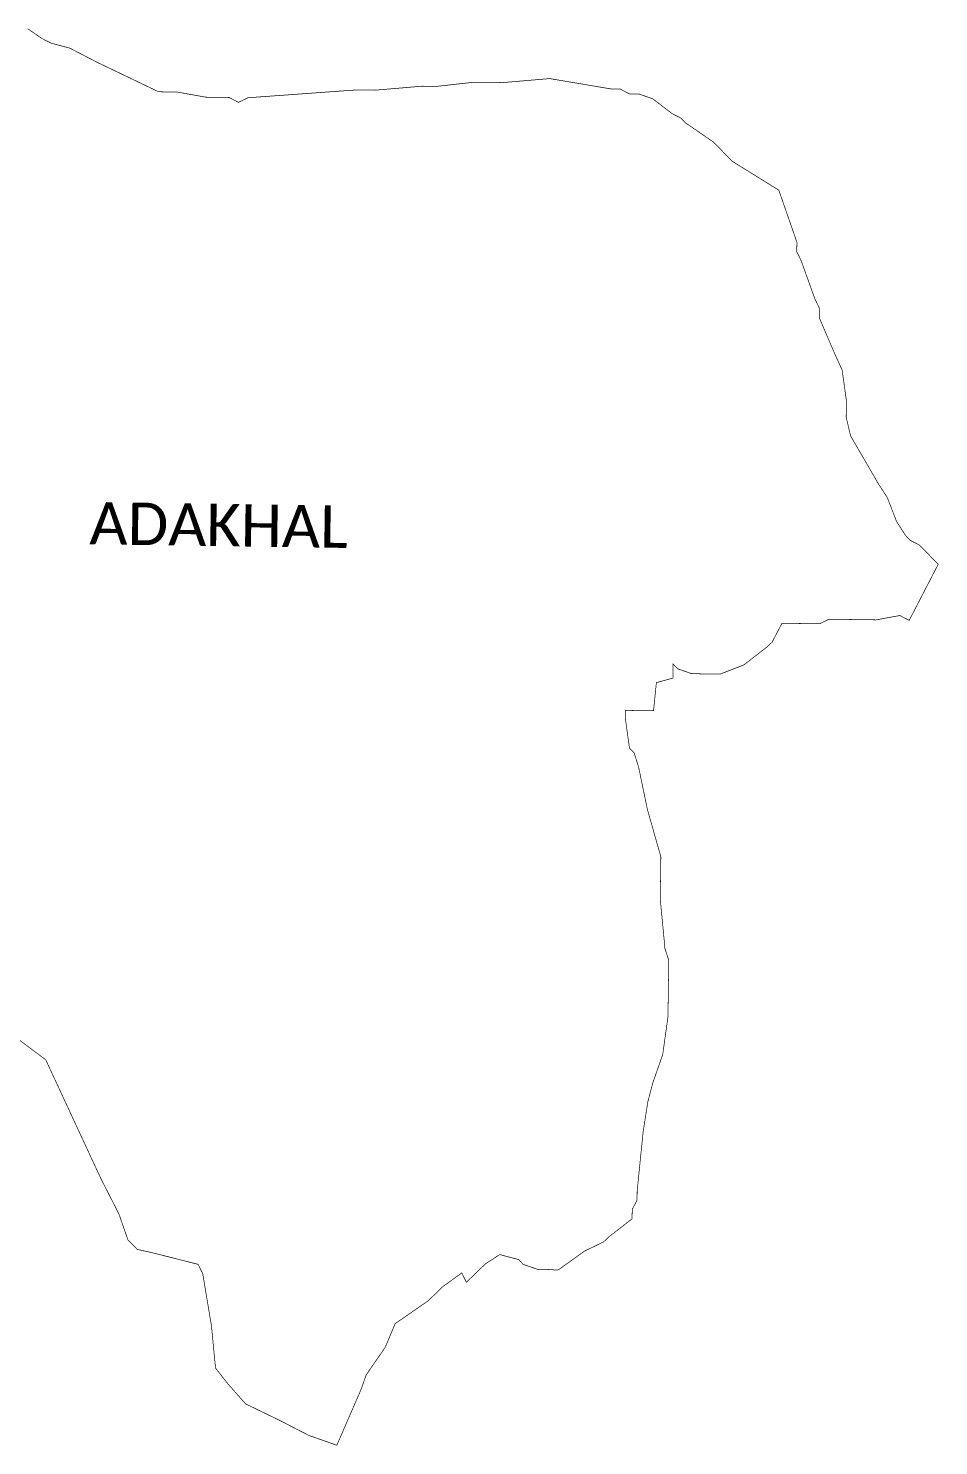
# Model space of a CAD drawing. Header units: metres. Extents: x 297222 to 302500, y 1968312 to 1973212.
# Drawn here: x 299861 to 302500, y 1968944 to 1973055 of the extents above; entities that cross this region are included whole.
import ezdxf

# ---------------------------------------------------------------- set-up
doc = ezdxf.new("R2010")
doc.units = ezdxf.units.M
doc.header["$MEASUREMENT"] = 0
doc.layers.add('VILLAGE NAME', color=250, linetype='Continuous')
doc.styles.get("Standard").update_dxf_attribs({"font": 'simplex.shx'})

msp = doc.modelspace()

# ---------------------------------------------------------------- linework, layer by layer
at = {"color": 6, "const_width": 2, "flags": 128}
msp.add_lwpolyline([(299858.6, 1973053.8), (299899.2, 1973025.9), (299926.2, 1973011.9), (299980.7, 1972997.4), (300062, 1972955.3), (300238.2, 1972870.8), (300292.8, 1972870), (300374.5, 1972855.2), (300442.8, 1972854.2), (300469.9, 1972840.2), (300497.4, 1972853.5), (300811.7, 1972876.2), (300866.3, 1972875.5), (301003, 1972887.1), (301043.9, 1972886.5), (301145.9, 1972897.8), (301153.3, 1972898.6), (301195.7, 1972898.6), (301207.9, 1972898.6), (301235.3, 1972897.4), (301277.8, 1972901), (301371.9, 1972909.1), (301549, 1972879.2), (301576.3, 1972878.8), (301603.4, 1972864.8), (301630.7, 1972864.4), (301671.4, 1972850.2), (301725.5, 1972808.4), (301752.5, 1972794.4), (301766, 1972780.5), (301847.1, 1972724.8), (301900.9, 1972669.4), (302036.2, 1972585.5), (302088.7, 1972434.6), (302088.3, 1972407.3), (302101.5, 1972379.8), (302113.5, 1972346.3), (302140.9, 1972270), (302154.1, 1972242.5), (302153.7, 1972215.2), (302198.2, 1972111.2), (302219.8, 1972064), (302232.3, 1971974.7), (302231.5, 1971927.4), (302244.4, 1971872.6), (302315.9, 1971749.4), (302324.3, 1971734.9), (302340.1, 1971710.5), (302351, 1971693.5), (302377.4, 1971624.9), (302404, 1971583.5), (302417.5, 1971569.7), (302444.6, 1971555.7), (302498.4, 1971500.3), (302414.3, 1971337.6), (302387.1, 1971351.7), (302318.6, 1971339.1), (302182.1, 1971341), (302154.6, 1971327.7), (302045.4, 1971329.3), (302017.3, 1971275.1), (302003.5, 1971261.7), (301934.5, 1971208.1), (301865.8, 1971181.7), (301783.9, 1971182.9), (301743.2, 1971197.2), (301729.7, 1971211), (301729.1, 1971170.1), (301681.3, 1971157), (301673.1, 1971075.3), (301591.2, 1971076.5), (301591, 1971056), (301603.3, 1970967.1), (301616.8, 1970953.2), (301629.8, 1970912.1), (301655.4, 1970788.9), (301694.3, 1970651.8), (301693.1, 1970568.4), (301692.8, 1970526.3), (301704.4, 1970405.9), (301704.2, 1970392.2), (301717.3, 1970351.1), (301714.9, 1970187.3), (301699.7, 1970078.3), (301671.2, 1969996.8), (301656.8, 1969942.4), (301643, 1969854.8), (301625.7, 1969683.4), (301625.4, 1969656.1), (301611.3, 1969629), (301610.9, 1969601.7), (301541.9, 1969548.1), (301528.1, 1969534.7), (301473, 1969508.1), (301396, 1969453), (301366.6, 1969454.9), (301335.8, 1969455.5), (301295, 1969469.8), (301281.6, 1969483.6), (301227.2, 1969498.1), (301185.8, 1969471.3), (301130.4, 1969417.5), (301117.2, 1969445), (301062, 1969404.9), (301020.4, 1969364.5), (300923.9, 1969297.6), (300895.6, 1969229.8), (300839.8, 1969148.7), (300828.6, 1969116.4), (300826.6, 1969110.8), (300822.3, 1969100.2), (300801.3, 1969051.9), (300755, 1968945.1), (300673.5, 1968973.6), (300608.9, 1969007), (300592.2, 1969015.7), (300570.9, 1969026), (300531.5, 1969045.1), (300490.5, 1969065), (300439.4, 1969122.8), (300403.3, 1969168.6), (300397.3, 1969230.1), (300391.4, 1969291.7), (300366.3, 1969442.2), (300353, 1969469.7), (300314.8, 1969479.4), (300250.9, 1969495.6), (300218.1, 1969503.9), (300176.1, 1969513.2), (300149.2, 1969540.9), (300123, 1969616.4), (300070.9, 1969718.4), (299911, 1970063.1), (299836.7, 1970118.8)], dxfattribs=at)

# ---------------------------------------------------------------- texts
at = {"layer": 'VILLAGE NAME', "insert": (300038.9, 1971681.2), "char_height": 122.778, "attachment_point": 1, "rotation": 359.1736}
msp.add_mtext_dynamic_manual_height_columns('{\\fCalibri|b0|i0|c0|p34;ADAKHAL} ', width=1567.05, gutter_width=613.9, heights=[32.3], dxfattribs=at)

doc.saveas('drawing.dxf')
